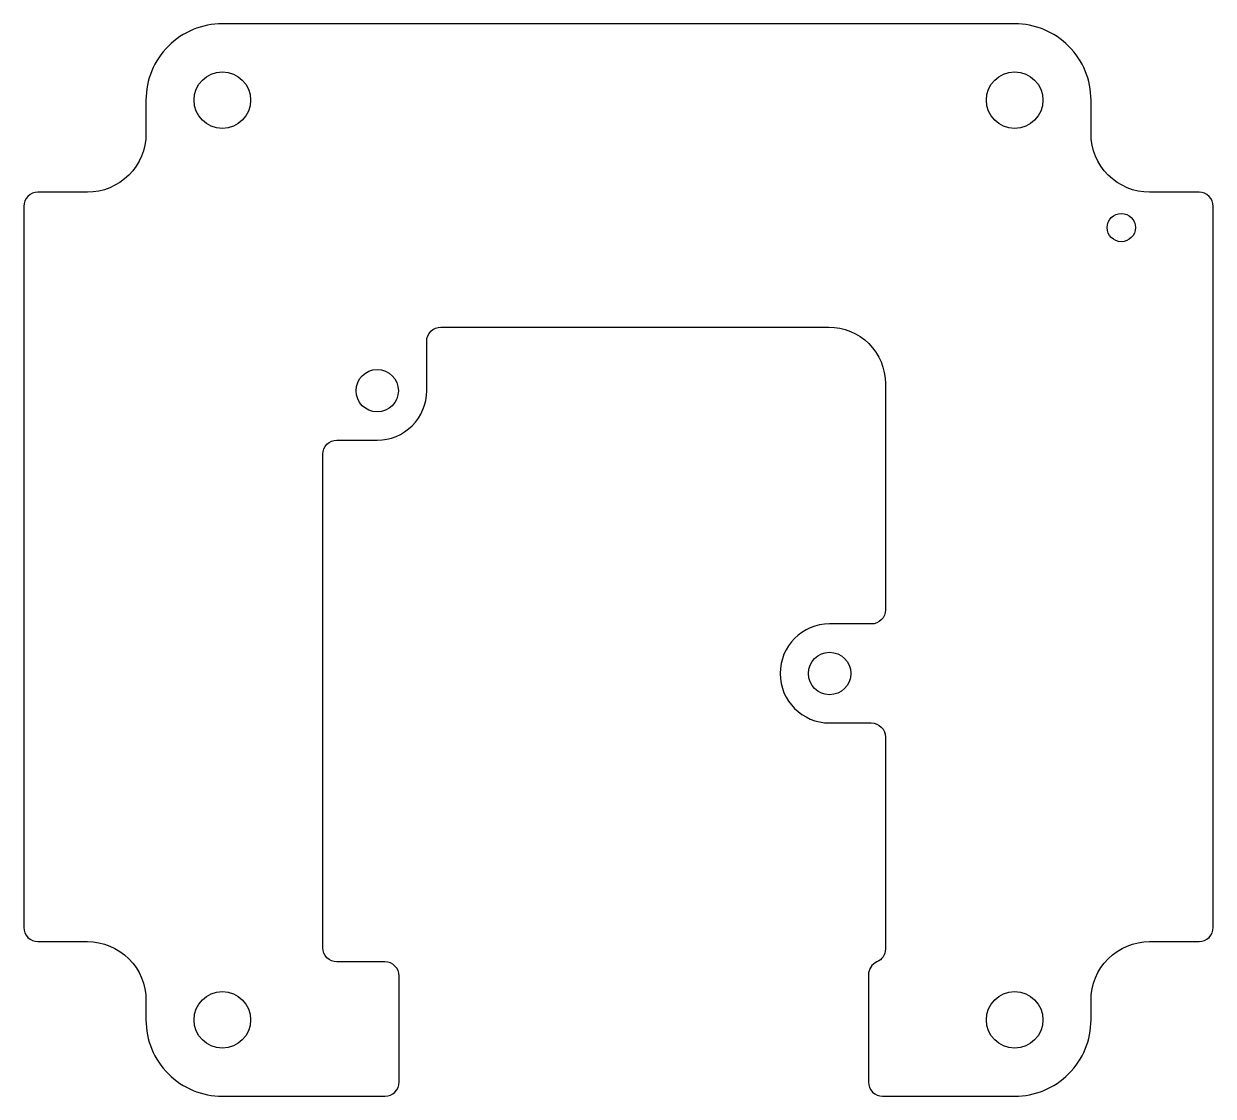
# Model space of a CAD drawing. Header units: millimetres. Extents: x -21 to 21, y -19 to 19.
import ezdxf

# ---------------------------------------------------------------- set-up
doc = ezdxf.new("R2010")
doc.units = ezdxf.units.MM
doc.layers.get('0').update_dxf_attribs({"linetype": 'CONTINUOUS'})

msp = doc.modelspace()

# ---------------------------------------------------------------- linework, layer by layer
msp.add_lwpolyline([(-21.034, -12.994, 0.414214), (-20.534, -13.494), (-18.784, -13.494, -0.414214), (-16.712, -15.566), (-16.712, -16.263, 0.414214), (-14.012, -18.963), (-8.259, -18.963, 0.414214), (-7.759, -18.463), (-7.759, -14.713, 0.414214), (-8.259, -14.213), (-9.959, -14.213, -0.414214), (-10.459, -13.713), (-10.459, 3.737, -0.414214), (-9.959, 4.237), (-8.534, 4.237, 0.414214), (-6.784, 5.987), (-6.784, 7.737, -0.414214), (-6.284, 8.237), (7.441, 8.237, -0.414214), (9.441, 6.237), (9.441, -1.763, -0.414214), (8.941, -2.263), (7.466, -2.263, 1), (7.466, -5.763), (8.941, -5.763, -0.414214), (9.441, -6.263), (9.441, -13.754, -0.298217), (9.141, -14.213, 0.298217), (8.841, -14.671), (8.841, -18.463, 0.414214), (9.341, -18.963), (14.012, -18.963, 0.414214), (16.712, -16.263), (16.712, -15.566, -0.414214), (18.784, -13.494), (20.534, -13.494, 0.414214), (21.034, -12.994), (21.034, 12.506, 0.414214), (20.534, 13.006), (18.784, 13.006, -0.414214), (16.712, 15.078), (16.712, 16.263, 0.414214), (14.012, 18.962), (-14.012, 18.962, 0.414214), (-16.712, 16.263), (-16.712, 15.078, -0.414214), (-18.784, 13.006), (-20.534, 13.006, 0.414214), (-21.034, 12.506)], format="xyb", close=True)
for centre, radius in [((-14.012, 16.263), 1), ((14.012, 16.263), 1), ((17.784, 11.756), 0.5), ((-8.534, 5.987), 0.75), ((7.466, -4.013), 0.75), ((-14.012, -16.263), 1), ((14.012, -16.263), 1)]:
    msp.add_circle(centre, radius)

doc.saveas('drawing.dxf')
